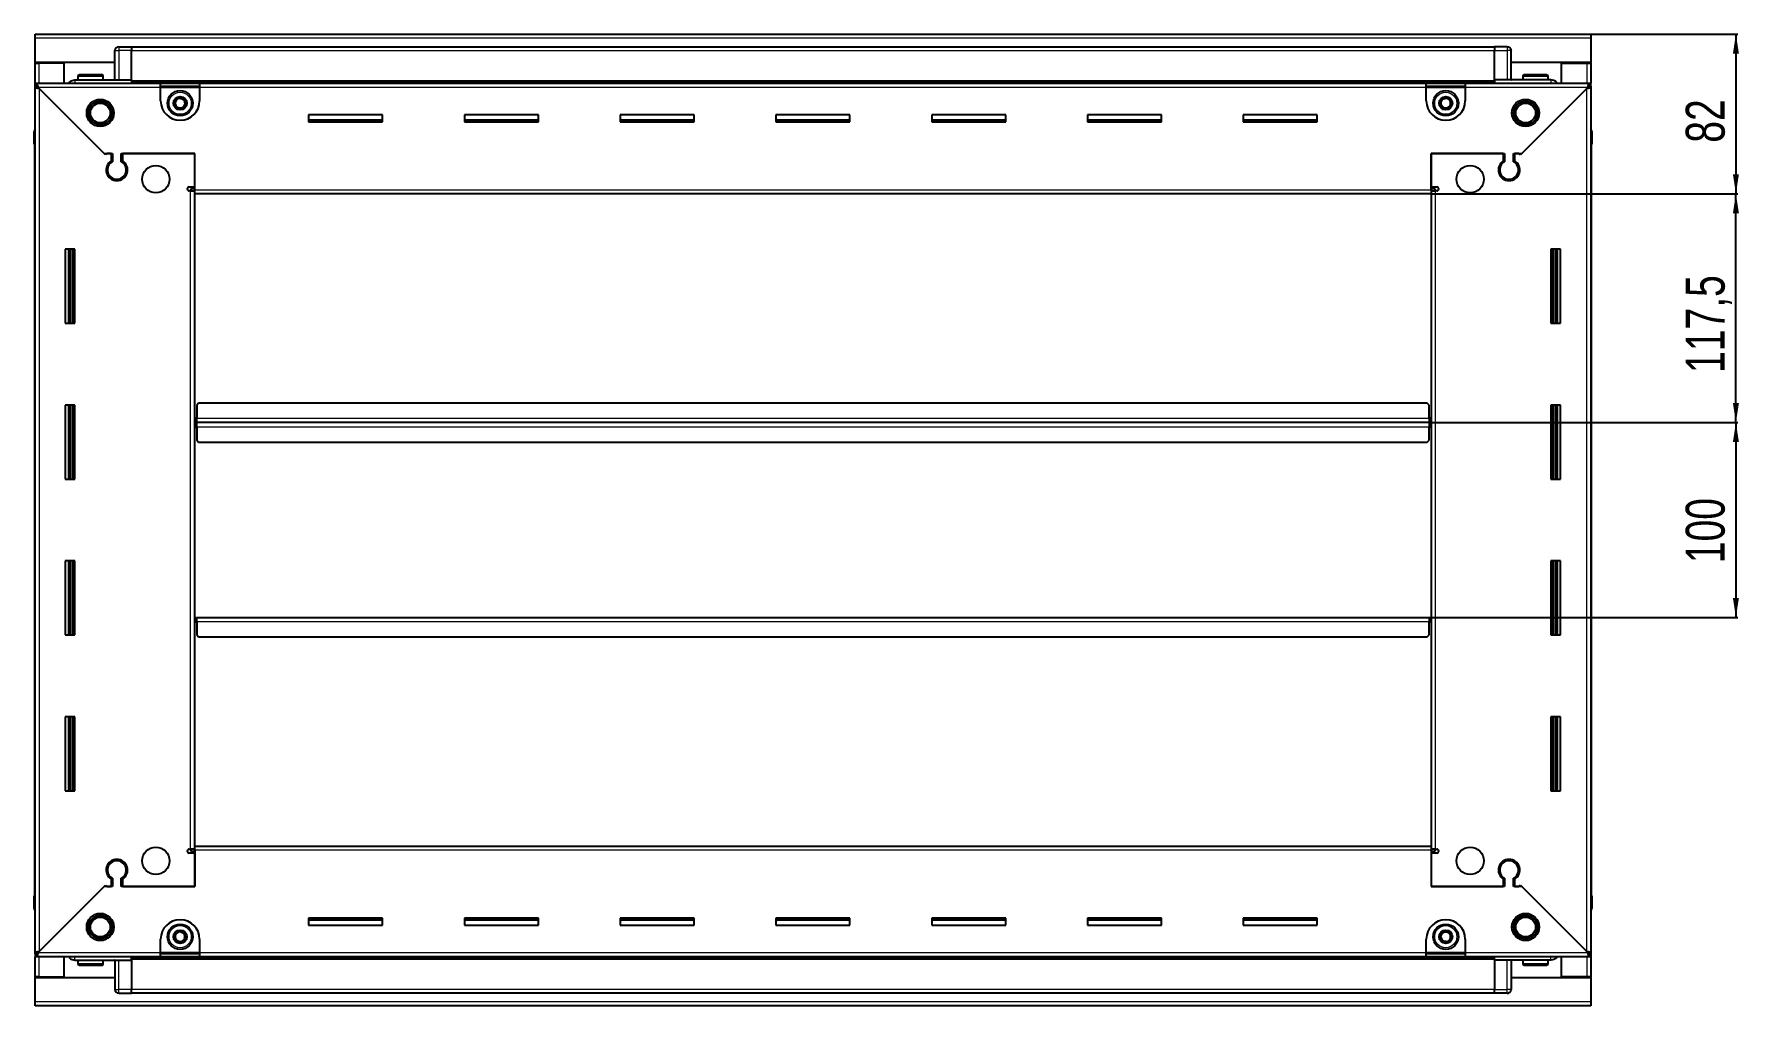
# Model space of a CAD drawing. Header units: millimetres. Extents: x 834 to 4868, y -1009 to 1864.
# Drawn here: x 3993 to 4868, y 1227 to 1726 of the extents above; entities that cross this region are included whole.
import ezdxf

# ---------------------------------------------------------------- set-up
doc = ezdxf.new("R2010")
doc.units = ezdxf.units.MM
doc.layers.add('FORMAT', color=7, linetype='Continuous')
doc.styles.add('SLDTEXTSTYLE0', font='TXT', dxfattribs={"width": 0.75})
doc.dimstyles.new('SLDDIMSTYLE0', dxfattribs={"dimtxt": 20, "dimasz": 10, "dimexe": 0, "dimexo": 0.0625, "dimgap": 5, "dimtad": 2, "dimdec": 1, "dimrnd": 1e-09, "dimzin": 12, "dimdsep": 46, "dimtxsty": 'SLDTEXTSTYLE0', "dimsah": 1, "dimcen": 0.09, "dimadec": 0, "dimazin": 3, "dimtfac": 1, "dimtofl": 0, "dimtmove": 0, "dimatfit": 3, "dimfxl": 0, "dimfrac": 2, "dimtolj": 1, "dimtzin": 12, "dimarcsym": 0})

# ---------------------------------------------------------------- blocks, each defined once
blk = doc.blocks.new('_D_5')
at = {"layer": 'FORMAT'}
for p, q in [((4792.1, 1726.26), (4867.59, 1726.26)), ((4866.59, 1726.26), (4866.59, 1644.26)), ((4710.1, 1644.26), (4867.59, 1644.26))]:
    blk.add_line(p, q, dxfattribs=at)
for points in [[(4866.59, 1726.26), (4865.05, 1716.26), (4868.13, 1716.26)], [(4866.59, 1644.26), (4868.13, 1654.26), (4865.05, 1654.26)]]:
    blk.add_solid(points, dxfattribs=at)
at = {"layer": 'FORMAT', "insert": (4840.81, 1670.48), "char_height": 20, "attachment_point": 1, "rotation": 90, "style": 'SLDTEXTSTYLE0'}
blk.add_mtext('82', dxfattribs=at)
blk = doc.blocks.new('_D_6')
at = {"layer": 'FORMAT'}
for p, q in [((4710.1, 1644.26), (4867.59, 1644.26)), ((4866.59, 1526.76), (4866.59, 1644.26)), ((4709.1, 1526.76), (4867.59, 1526.76))]:
    blk.add_line(p, q, dxfattribs=at)
for points in [[(4866.59, 1644.26), (4865.05, 1634.26), (4868.13, 1634.26)], [(4866.59, 1526.76), (4868.13, 1536.76), (4865.05, 1536.76)]]:
    blk.add_solid(points, dxfattribs=at)
at = {"layer": 'FORMAT', "insert": (4840.81, 1552.26), "char_height": 20, "attachment_point": 1, "rotation": 90, "style": 'SLDTEXTSTYLE0'}
blk.add_mtext('117,5', dxfattribs=at)
blk = doc.blocks.new('_D_7')
at = {"layer": 'FORMAT'}
for p, q in [((4709.1, 1526.76), (4867.59, 1526.76)), ((4866.59, 1526.76), (4866.59, 1426.76)), ((4709.1, 1426.76), (4867.59, 1426.76))]:
    blk.add_line(p, q, dxfattribs=at)
for points in [[(4866.59, 1526.76), (4865.05, 1516.76), (4868.13, 1516.76)], [(4866.59, 1426.76), (4868.13, 1436.76), (4865.05, 1436.76)]]:
    blk.add_solid(points, dxfattribs=at)
at = {"layer": 'FORMAT', "insert": (4840.81, 1454.59), "char_height": 20, "attachment_point": 1, "rotation": 90, "style": 'SLDTEXTSTYLE0'}
blk.add_mtext('100', dxfattribs=at)

msp = doc.modelspace()

# ---------------------------------------------------------------- linework, layer by layer
at = {"color": 7, "linetype": 'Continuous', "lineweight": 25}
for p, q in [((3993.09, 1726.26), (4792.09, 1726.26)), ((3993.09, 1724.16), (3993.09, 1726.26)), ((4792.09, 1726.26), (4792.09, 1724.16)), ((3993.09, 1711.76), (3993.09, 1724.16)), ((4034.09, 1702.76), (4034.09, 1717.76)), ((4034.77, 1719.26), (4034.77, 1719.26)), ((4036.09, 1719.76), (4042.59, 1719.76)), ((4036.09, 1719.76), (4042.59, 1719.76)), ((4042.59, 1719.76), (4042.59, 1719.76)), ((4042.59, 1719.76), (4042.59, 1719.76)), ((4042.59, 1719.76), (4042.59, 1717.76)), ((4742.59, 1719.61), (4042.59, 1719.61)), ((4042.59, 1702.76), (4042.59, 1717.76)), ((4742.59, 1719.76), (4742.59, 1719.76)), ((4749.09, 1719.76), (4742.59, 1719.76)), ((4749.09, 1719.76), (4742.59, 1719.76)), ((4742.59, 1719.76), (4742.59, 1717.76)), ((4742.59, 1702.76), (4742.59, 1717.76)), ((4751.09, 1717.76), (4751.09, 1717.76)), ((4751.09, 1702.76), (4751.09, 1717.76)), ((4792.09, 1724.16), (4792.09, 1711.76)), ((4034.09, 1711.76), (3993.09, 1711.76)), ((3993.09, 1711.26), (3993.09, 1711.76)), ((3993.09, 1701.01), (3993.09, 1711.26)), ((3993.09, 1711.26), (3995.19, 1711.26)), ((3994.59, 1711.26), (3994.59, 1711.76)), ((4008.09, 1711.26), (3995.19, 1711.26)), ((4008.09, 1701.01), (4008.09, 1711.26)), ((4792.09, 1711.76), (4751.09, 1711.76)), ((4777.09, 1701.01), (4777.09, 1711.26)), ((4777.09, 1711.26), (4789.99, 1711.26)), ((4789.99, 1711.26), (4792.09, 1711.26)), ((4790.59, 1711.26), (4790.59, 1711.76)), ((4792.09, 1711.26), (4792.09, 1711.76)), ((4792.09, 1711.26), (4792.09, 1701.01)), ((3993.09, 1699.51), (3993.09, 1701.01)), ((3993.09, 1701.01), (3994.09, 1701.01)), ((3993.09, 1699.01), (3993.09, 1699.51)), ((3993.09, 1699.51), (3994.09, 1699.51)), ((3993.09, 1254.51), (3993.09, 1699.01)), ((3994.59, 1699.01), (3993.09, 1699.01)), ((3994.09, 1701.01), (4057.59, 1701.01)), ((3994.09, 1699.51), (3994.09, 1701.01)), ((3994.69, 1698.91), (4028.59, 1665.01)), ((4013.59, 1702.76), (4042.59, 1702.76)), ((4015.09, 1704.66), (4015.09, 1702.76)), ((4015.89, 1705.46), (4027.29, 1705.46)), ((4028.09, 1702.76), (4028.09, 1704.66)), ((4042.59, 1702.76), (4042.59, 1702.26)), ((4042.59, 1701.61), (4742.59, 1701.61)), ((4057.59, 1698.91), (4057.59, 1701.01)), ((4057.59, 1701.01), (4077.59, 1701.01)), ((4057.59, 1699.51), (4077.59, 1699.51)), ((4057.59, 1692.01), (4057.59, 1698.91)), ((4077.59, 1701.01), (4707.59, 1701.01)), ((4077.59, 1701.01), (4077.59, 1698.91)), ((4077.59, 1698.91), (4077.59, 1692.01)), ((4707.59, 1698.91), (4707.59, 1701.01)), ((4707.59, 1701.01), (4727.59, 1701.01)), ((4707.59, 1699.51), (4727.59, 1699.51)), ((4707.59, 1692.01), (4707.59, 1698.91)), ((4727.59, 1701.01), (4791.09, 1701.01)), ((4727.59, 1701.01), (4727.59, 1698.91)), ((4727.59, 1698.91), (4727.59, 1692.01)), ((4742.59, 1702.76), (4742.59, 1702.26)), ((4771.59, 1702.76), (4742.59, 1702.76)), ((4756.59, 1665.01), (4790.49, 1698.91)), ((4757.09, 1704.66), (4757.09, 1702.76)), ((4757.89, 1705.46), (4769.29, 1705.46)), ((4770.09, 1702.76), (4770.09, 1704.66)), ((4790.59, 1699.01), (4792.09, 1699.01)), ((4791.09, 1699.51), (4791.09, 1701.01)), ((4791.09, 1701.01), (4792.09, 1701.01)), ((4791.09, 1699.51), (4792.09, 1699.51)), ((4792.09, 1699.51), (4792.09, 1701.01)), ((4792.09, 1699.51), (4792.09, 1699.01)), ((4792.09, 1699.01), (4792.09, 1254.51)), ((4029.29, 1664.31), (3995.19, 1698.41)), ((4789.99, 1698.41), (4755.89, 1664.31)), ((4171.59, 1684.76), (4133.59, 1684.76)), ((4133.59, 1684.76), (4133.59, 1681.26)), ((4171.59, 1682.01), (4133.59, 1682.01)), ((4133.59, 1681.26), (4171.59, 1681.26)), ((4171.59, 1681.26), (4171.59, 1684.76)), ((4251.59, 1684.76), (4213.59, 1684.76)), ((4213.59, 1684.76), (4213.59, 1681.26)), ((4251.59, 1682.01), (4213.59, 1682.01)), ((4213.59, 1681.26), (4251.59, 1681.26)), ((4251.59, 1681.26), (4251.59, 1684.76)), ((4331.59, 1684.76), (4293.59, 1684.76)), ((4293.59, 1684.76), (4293.59, 1681.26)), ((4331.59, 1682.01), (4293.59, 1682.01)), ((4293.59, 1681.26), (4331.59, 1681.26)), ((4331.59, 1681.26), (4331.59, 1684.76)), ((4411.59, 1684.76), (4373.59, 1684.76)), ((4373.59, 1684.76), (4373.59, 1681.26)), ((4411.59, 1682.01), (4373.59, 1682.01)), ((4373.59, 1681.26), (4411.59, 1681.26)), ((4411.59, 1681.26), (4411.59, 1684.76)), ((4491.59, 1684.76), (4453.59, 1684.76)), ((4453.59, 1684.76), (4453.59, 1681.26)), ((4491.59, 1682.01), (4453.59, 1682.01)), ((4453.59, 1681.26), (4491.59, 1681.26)), ((4491.59, 1681.26), (4491.59, 1684.76)), ((4571.59, 1684.76), (4533.59, 1684.76)), ((4533.59, 1684.76), (4533.59, 1681.26)), ((4571.59, 1682.01), (4533.59, 1682.01)), ((4533.59, 1681.26), (4571.59, 1681.26)), ((4571.59, 1681.26), (4571.59, 1684.76)), ((4651.59, 1684.76), (4613.59, 1684.76)), ((4613.59, 1684.76), (4613.59, 1681.26)), ((4651.59, 1682.01), (4613.59, 1682.01)), ((4613.59, 1681.26), (4651.59, 1681.26)), ((4651.59, 1681.26), (4651.59, 1684.76)), ((3992.59, 1676.26), (3992.59, 1669.76)), ((3992.59, 1669.76), (3992.59, 1676.26)), ((4792.09, 1677.58), (4792.09, 1677.58)), ((4792.59, 1676.26), (4792.59, 1669.76)), ((4792.59, 1669.76), (4792.59, 1676.26)), ((3992.59, 1669.76), (3992.59, 1669.76)), ((3993.09, 1669.76), (3992.59, 1669.76)), ((3992.74, 1669.76), (3992.74, 1283.76)), ((4028.59, 1665.01), (4032.79, 1665.01)), ((4029.99, 1665.01), (4029.29, 1664.31)), ((4032.09, 1665.01), (4029.99, 1665.01)), ((4032.09, 1665.01), (4032.09, 1661.12)), ((4032.79, 1665.01), (4032.79, 1660.72)), ((4037.39, 1665.01), (4075.09, 1665.01)), ((4037.39, 1660.72), (4037.39, 1665.01)), ((4038.09, 1661.12), (4038.09, 1665.01)), ((4075.09, 1665.01), (4038.09, 1665.01)), ((4075.09, 1646.36), (4075.09, 1665.01)), ((4075.09, 1647.76), (4075.09, 1665.01)), ((4710.09, 1665.01), (4747.79, 1665.01)), ((4710.09, 1646.36), (4710.09, 1665.01)), ((4710.09, 1665.01), (4710.09, 1647.76)), ((4747.09, 1665.01), (4710.09, 1665.01)), ((4747.09, 1665.01), (4747.09, 1661.12)), ((4747.79, 1665.01), (4747.79, 1660.72)), ((4752.39, 1665.01), (4756.59, 1665.01)), ((4752.39, 1660.72), (4752.39, 1665.01)), ((4755.19, 1665.01), (4753.09, 1665.01)), ((4753.09, 1661.12), (4753.09, 1665.01)), ((4755.89, 1664.31), (4755.19, 1665.01)), ((4792.09, 1669.76), (4792.59, 1669.76)), ((4792.44, 1283.76), (4792.44, 1669.76)), ((4792.59, 1669.76), (4792.59, 1669.76)), ((4792.59, 1669.76), (4792.59, 1669.76)), ((4033.09, 1652.14), (4033.09, 1651.38)), ((4072.24, 1647.76), (4075.09, 1647.76)), ((4075.09, 1646.76), (4073.09, 1646.76)), ((4073.09, 1646.76), (4073.09, 1645.76)), ((4075.09, 1644.26), (4075.09, 1646.36)), ((4710.09, 1647.76), (4712.94, 1647.76)), ((4712.09, 1646.76), (4710.09, 1646.76)), ((4710.09, 1646.36), (4710.09, 1644.26)), ((4712.09, 1645.76), (4712.09, 1646.76)), ((4752.09, 1652.14), (4752.09, 1651.38)), ((4072.99, 1645.76), (4072.24, 1645.76)), ((4072.99, 1645.76), (4075.09, 1645.76)), ((4710.09, 1644.26), (4075.09, 1644.26)), ((4075.09, 1309.26), (4075.09, 1644.26)), ((4710.09, 1645.76), (4712.19, 1645.76)), ((4710.09, 1644.26), (4710.09, 1309.26)), ((4712.94, 1645.76), (4712.19, 1645.76)), ((4013.59, 1615.76), (4008.59, 1615.76)), ((4008.59, 1615.76), (4008.59, 1577.76)), ((4010.74, 1577.76), (4010.74, 1615.76)), ((4012.53, 1577.76), (4012.53, 1615.76)), ((4012.57, 1577.76), (4012.57, 1615.76)), ((4013.59, 1577.76), (4013.59, 1615.76)), ((4771.59, 1615.76), (4771.59, 1577.76)), ((4776.59, 1615.76), (4771.59, 1615.76)), ((4772.61, 1615.76), (4772.61, 1577.76)), ((4772.65, 1615.76), (4772.65, 1577.76)), ((4774.44, 1615.76), (4774.44, 1577.76)), ((4776.59, 1577.76), (4776.59, 1615.76)), ((4008.59, 1577.76), (4013.59, 1577.76)), ((4771.59, 1577.76), (4776.59, 1577.76)), ((4013.59, 1535.76), (4008.59, 1535.76)), ((4008.59, 1535.76), (4008.59, 1497.76)), ((4010.74, 1497.76), (4010.74, 1535.76)), ((4012.53, 1497.76), (4012.53, 1535.76)), ((4012.57, 1497.76), (4012.57, 1535.76)), ((4013.59, 1497.76), (4013.59, 1535.76)), ((4077.09, 1536.76), (4076.09, 1535.76)), ((4076.09, 1535.76), (4076.09, 1528.86)), ((4708.09, 1536.76), (4077.09, 1536.76)), ((4709.09, 1535.76), (4708.09, 1536.76)), ((4709.09, 1528.86), (4709.09, 1535.76)), ((4771.59, 1535.76), (4771.59, 1497.76)), ((4776.59, 1535.76), (4771.59, 1535.76)), ((4772.61, 1535.76), (4772.61, 1497.76)), ((4772.65, 1535.76), (4772.65, 1497.76)), ((4774.44, 1535.76), (4774.44, 1497.76)), ((4776.59, 1497.76), (4776.59, 1535.76)), ((4075.84, 1526.76), (4075.09, 1526.76)), ((4076.09, 1529.61), (4075.84, 1529.61)), ((4075.84, 1529.61), (4075.84, 1526.76)), ((4075.84, 1526.76), (4075.84, 1523.91)), ((4075.84, 1523.91), (4076.09, 1523.91)), ((4076.09, 1526.76), (4076.09, 1528.86)), ((4709.09, 1526.76), (4076.09, 1526.76)), ((4076.09, 1524.66), (4076.09, 1526.76)), ((4076.09, 1524.66), (4076.09, 1517.76)), ((4709.34, 1529.61), (4709.09, 1529.61)), ((4709.09, 1528.86), (4709.09, 1526.76)), ((4709.09, 1526.76), (4709.09, 1524.66)), ((4709.09, 1517.76), (4709.09, 1524.66)), ((4709.09, 1523.91), (4709.34, 1523.91)), ((4709.34, 1526.76), (4709.34, 1529.61)), ((4710.09, 1526.76), (4709.34, 1526.76)), ((4709.34, 1523.91), (4709.34, 1526.76)), ((4076.09, 1517.76), (4077.09, 1516.76)), ((4077.09, 1516.76), (4708.09, 1516.76)), ((4708.09, 1516.76), (4709.09, 1517.76)), ((4008.59, 1497.76), (4013.59, 1497.76)), ((4771.59, 1497.76), (4776.59, 1497.76)), ((4013.59, 1455.76), (4008.59, 1455.76)), ((4008.59, 1455.76), (4008.59, 1417.76)), ((4010.74, 1417.76), (4010.74, 1455.76)), ((4012.53, 1417.76), (4012.53, 1455.76)), ((4012.57, 1417.76), (4012.57, 1455.76)), ((4013.59, 1417.76), (4013.59, 1455.76)), ((4771.59, 1455.76), (4771.59, 1417.76)), ((4776.59, 1455.76), (4771.59, 1455.76)), ((4772.61, 1455.76), (4772.61, 1417.76)), ((4772.65, 1455.76), (4772.65, 1417.76)), ((4774.44, 1455.76), (4774.44, 1417.76)), ((4776.59, 1417.76), (4776.59, 1455.76)), ((4075.09, 1426.76), (4075.84, 1426.76)), ((4075.84, 1426.76), (4075.84, 1423.91)), ((4075.84, 1423.91), (4076.09, 1423.91)), ((4076.09, 1424.66), (4076.09, 1426.76)), ((4076.09, 1426.76), (4709.09, 1426.76)), ((4076.09, 1424.66), (4076.09, 1417.76)), ((4709.09, 1426.76), (4709.09, 1424.66)), ((4709.09, 1417.76), (4709.09, 1424.66)), ((4709.09, 1423.91), (4709.34, 1423.91)), ((4709.34, 1423.91), (4709.34, 1426.76)), ((4709.34, 1426.76), (4710.09, 1426.76)), ((4008.59, 1417.76), (4013.59, 1417.76)), ((4076.09, 1417.76), (4077.09, 1416.76)), ((4077.09, 1416.76), (4708.09, 1416.76)), ((4708.09, 1416.76), (4709.09, 1417.76)), ((4771.59, 1417.76), (4776.59, 1417.76)), ((4013.59, 1375.76), (4008.59, 1375.76)), ((4008.59, 1375.76), (4008.59, 1337.76)), ((4010.74, 1337.76), (4010.74, 1375.76)), ((4012.53, 1337.76), (4012.53, 1375.76)), ((4012.57, 1337.76), (4012.57, 1375.76)), ((4013.59, 1337.76), (4013.59, 1375.76)), ((4771.59, 1375.76), (4771.59, 1337.76)), ((4776.59, 1375.76), (4771.59, 1375.76)), ((4772.61, 1375.76), (4772.61, 1337.76)), ((4772.65, 1375.76), (4772.65, 1337.76)), ((4774.44, 1375.76), (4774.44, 1337.76)), ((4776.59, 1337.76), (4776.59, 1375.76)), ((4008.59, 1337.76), (4013.59, 1337.76)), ((4771.59, 1337.76), (4776.59, 1337.76)), ((4072.24, 1307.76), (4072.99, 1307.76)), ((4075.09, 1305.76), (4072.24, 1305.76)), ((4075.09, 1307.76), (4072.99, 1307.76)), ((4073.09, 1307.76), (4073.09, 1306.76)), ((4073.09, 1306.76), (4075.09, 1306.76)), ((4075.09, 1309.26), (4710.09, 1309.26)), ((4075.09, 1307.16), (4075.09, 1309.26)), ((4075.09, 1307.16), (4075.09, 1288.51)), ((4075.09, 1288.51), (4075.09, 1305.76)), ((4710.09, 1309.26), (4710.09, 1307.16)), ((4712.19, 1307.76), (4710.09, 1307.76)), ((4710.09, 1307.16), (4710.09, 1288.51)), ((4710.09, 1306.76), (4712.09, 1306.76)), ((4710.09, 1305.76), (4710.09, 1288.51)), ((4712.94, 1305.76), (4710.09, 1305.76)), ((4712.09, 1306.76), (4712.09, 1307.76)), ((4712.19, 1307.76), (4712.94, 1307.76)), ((4033.09, 1302.13), (4033.09, 1301.37)), ((4752.09, 1302.13), (4752.09, 1301.37)), ((4028.59, 1288.51), (3994.69, 1254.61)), ((3995.19, 1255.11), (4029.29, 1289.21)), ((4032.79, 1288.51), (4028.59, 1288.51)), ((4029.29, 1289.21), (4029.99, 1288.51)), ((4029.99, 1288.51), (4032.09, 1288.51)), ((4032.09, 1292.4), (4032.09, 1288.51)), ((4032.79, 1292.79), (4032.79, 1288.51)), ((4037.39, 1288.51), (4037.39, 1292.79)), ((4075.09, 1288.51), (4037.39, 1288.51)), ((4038.09, 1288.51), (4038.09, 1292.4)), ((4038.09, 1288.51), (4075.09, 1288.51)), ((4747.79, 1288.51), (4710.09, 1288.51)), ((4710.09, 1288.51), (4747.09, 1288.51)), ((4747.09, 1292.4), (4747.09, 1288.51)), ((4747.79, 1292.79), (4747.79, 1288.51)), ((4752.39, 1288.51), (4752.39, 1292.79)), ((4756.59, 1288.51), (4752.39, 1288.51)), ((4753.09, 1288.51), (4753.09, 1292.4)), ((4753.09, 1288.51), (4755.19, 1288.51)), ((4755.19, 1288.51), (4755.89, 1289.21)), ((4755.89, 1289.21), (4789.99, 1255.11)), ((4790.49, 1254.61), (4756.59, 1288.51)), ((3992.59, 1277.26), (3992.59, 1283.76)), ((3992.59, 1283.76), (3992.59, 1283.76)), ((3992.59, 1283.76), (3992.59, 1283.76)), ((3992.59, 1283.76), (3992.59, 1277.26)), ((3993.09, 1283.76), (3992.59, 1283.76)), ((4792.09, 1283.76), (4792.59, 1283.76)), ((4792.59, 1283.76), (4792.59, 1283.76)), ((4792.59, 1277.26), (4792.59, 1283.76)), ((4792.59, 1283.76), (4792.59, 1277.26)), ((3993.09, 1275.93), (3993.09, 1275.93)), ((4171.59, 1272.26), (4133.59, 1272.26)), ((4133.59, 1272.26), (4133.59, 1268.76)), ((4133.59, 1271.51), (4171.59, 1271.51)), ((4171.59, 1268.76), (4171.59, 1272.26)), ((4251.59, 1272.26), (4213.59, 1272.26)), ((4213.59, 1272.26), (4213.59, 1268.76)), ((4213.59, 1271.51), (4251.59, 1271.51)), ((4251.59, 1268.76), (4251.59, 1272.26)), ((4331.59, 1272.26), (4293.59, 1272.26)), ((4293.59, 1272.26), (4293.59, 1268.76)), ((4293.59, 1271.51), (4331.59, 1271.51)), ((4331.59, 1268.76), (4331.59, 1272.26)), ((4411.59, 1272.26), (4373.59, 1272.26)), ((4373.59, 1272.26), (4373.59, 1268.76)), ((4373.59, 1271.51), (4411.59, 1271.51)), ((4411.59, 1268.76), (4411.59, 1272.26)), ((4491.59, 1272.26), (4453.59, 1272.26)), ((4453.59, 1272.26), (4453.59, 1268.76)), ((4453.59, 1271.51), (4491.59, 1271.51)), ((4491.59, 1268.76), (4491.59, 1272.26)), ((4571.59, 1272.26), (4533.59, 1272.26)), ((4533.59, 1272.26), (4533.59, 1268.76)), ((4533.59, 1271.51), (4571.59, 1271.51)), ((4571.59, 1268.76), (4571.59, 1272.26)), ((4651.59, 1272.26), (4613.59, 1272.26)), ((4613.59, 1272.26), (4613.59, 1268.76)), ((4613.59, 1271.51), (4651.59, 1271.51)), ((4651.59, 1268.76), (4651.59, 1272.26)), ((4057.59, 1254.61), (4057.59, 1261.51)), ((4077.59, 1261.51), (4077.59, 1254.61)), ((4133.59, 1268.76), (4171.59, 1268.76)), ((4213.59, 1268.76), (4251.59, 1268.76)), ((4293.59, 1268.76), (4331.59, 1268.76)), ((4373.59, 1268.76), (4411.59, 1268.76)), ((4453.59, 1268.76), (4491.59, 1268.76)), ((4533.59, 1268.76), (4571.59, 1268.76)), ((4613.59, 1268.76), (4651.59, 1268.76)), ((4707.59, 1254.61), (4707.59, 1261.51)), ((4727.59, 1261.51), (4727.59, 1254.61)), ((3993.09, 1254.01), (3993.09, 1254.51)), ((3994.59, 1254.51), (3993.09, 1254.51)), ((3993.09, 1254.01), (3993.09, 1252.51)), ((3994.09, 1254.01), (3993.09, 1254.01)), ((3993.09, 1242.26), (3993.09, 1252.51)), ((3994.09, 1252.51), (3993.09, 1252.51)), ((3994.09, 1254.01), (3994.09, 1252.51)), ((4057.59, 1252.51), (3994.09, 1252.51)), ((4008.09, 1242.26), (4008.09, 1252.51)), ((4057.59, 1252.51), (4057.59, 1254.61)), ((4077.59, 1254.01), (4057.59, 1254.01)), ((4077.59, 1252.51), (4057.59, 1252.51)), ((4077.59, 1254.61), (4077.59, 1252.51)), ((4707.59, 1252.51), (4077.59, 1252.51)), ((4707.59, 1252.51), (4707.59, 1254.61)), ((4727.59, 1254.01), (4707.59, 1254.01)), ((4727.59, 1252.51), (4707.59, 1252.51)), ((4727.59, 1254.61), (4727.59, 1252.51)), ((4791.09, 1252.51), (4727.59, 1252.51)), ((4777.09, 1242.26), (4777.09, 1252.51)), ((4790.59, 1254.51), (4792.09, 1254.51)), ((4791.09, 1254.01), (4791.09, 1252.51)), ((4792.09, 1254.01), (4791.09, 1254.01)), ((4792.09, 1252.51), (4791.09, 1252.51)), ((4792.09, 1254.51), (4792.09, 1254.01)), ((4792.09, 1254.01), (4792.09, 1252.51)), ((4792.09, 1252.51), (4792.09, 1242.26)), ((4013.59, 1250.76), (4042.59, 1250.76)), ((4015.09, 1250.76), (4015.09, 1248.86)), ((4019.66, 1248.06), (4015.89, 1248.06)), ((4027.29, 1248.06), (4019.66, 1248.06)), ((4028.09, 1248.86), (4028.09, 1250.76)), ((4034.09, 1250.76), (4034.09, 1235.76)), ((4742.59, 1251.91), (4042.59, 1251.91)), ((4042.59, 1250.76), (4042.59, 1251.26)), ((4042.59, 1250.76), (4042.59, 1235.76)), ((4742.59, 1250.76), (4742.59, 1251.26)), ((4771.59, 1250.76), (4742.59, 1250.76)), ((4742.59, 1250.76), (4742.59, 1235.76)), ((4751.09, 1250.76), (4751.09, 1235.76)), ((4757.09, 1250.76), (4757.09, 1248.86)), ((4764.88, 1248.06), (4757.89, 1248.06)), ((4769.29, 1248.06), (4764.88, 1248.06)), ((4770.09, 1248.86), (4770.09, 1250.76)), ((3995.19, 1242.26), (3993.09, 1242.26)), ((3993.09, 1241.76), (3993.09, 1242.26)), ((3993.09, 1229.36), (3993.09, 1241.76)), ((3993.09, 1241.76), (4034.09, 1241.76)), ((3994.59, 1241.76), (3994.59, 1242.26)), ((3995.19, 1242.26), (4008.09, 1242.26)), ((4034.09, 1235.76), (4034.09, 1235.76)), ((4042.59, 1233.76), (4042.59, 1235.76)), ((4742.59, 1233.76), (4742.59, 1235.76)), ((4751.09, 1241.76), (4792.09, 1241.76)), ((4789.99, 1242.26), (4777.09, 1242.26)), ((4792.09, 1242.26), (4789.99, 1242.26)), ((4790.59, 1241.76), (4790.59, 1242.26)), ((4792.09, 1241.76), (4792.09, 1242.26)), ((4792.09, 1241.76), (4792.09, 1229.36)), ((3993.09, 1227.26), (3993.09, 1229.36)), ((4792.09, 1227.26), (3993.09, 1227.26)), ((4036.09, 1233.76), (4042.59, 1233.76)), ((4036.09, 1233.76), (4042.59, 1233.76)), ((4042.59, 1233.91), (4742.59, 1233.91)), ((4042.59, 1233.76), (4042.59, 1233.76)), ((4749.09, 1233.76), (4742.59, 1233.76)), ((4742.59, 1233.76), (4742.59, 1233.76)), ((4742.59, 1233.76), (4742.59, 1233.76)), ((4749.09, 1233.76), (4742.59, 1233.76)), ((4750.41, 1234.26), (4750.41, 1234.26)), ((4792.09, 1229.36), (4792.09, 1227.26))]:
    msp.add_line(p, q, dxfattribs=at)
at = {"color": 8, "linetype": 'Continuous', "lineweight": 18}
for p, q in [((4792.09, 1724.16), (3993.09, 1724.16)), ((4034.09, 1717.76), (4036.09, 1717.76)), ((4036.09, 1719.76), (4036.09, 1717.76)), ((4036.09, 1717.76), (4036.09, 1702.76)), ((4042.59, 1717.76), (4036.09, 1717.76)), ((4742.59, 1717.61), (4042.59, 1717.61)), ((4742.59, 1717.76), (4749.09, 1717.76)), ((4749.09, 1719.76), (4749.09, 1717.76)), ((4749.09, 1717.76), (4749.09, 1702.76)), ((4751.09, 1717.76), (4749.09, 1717.76)), ((3995.19, 1711.26), (3995.19, 1711.76)), ((3995.19, 1701.01), (3995.19, 1711.26)), ((4789.99, 1711.76), (4789.99, 1711.26)), ((4789.99, 1711.26), (4789.99, 1701.01)), ((4057.59, 1698.91), (3994.69, 1698.91)), ((4015.09, 1704.66), (4028.09, 1704.66)), ((4742.59, 1702.26), (4042.59, 1702.26)), ((4742.59, 1701.02), (4042.59, 1701.02)), ((4057.59, 1698.91), (4077.59, 1698.91)), ((4707.59, 1698.91), (4077.59, 1698.91)), ((4707.59, 1698.91), (4727.59, 1698.91)), ((4790.49, 1698.91), (4727.59, 1698.91)), ((4757.09, 1704.66), (4770.09, 1704.66)), ((3995.19, 1698.41), (3995.19, 1255.11)), ((4789.99, 1255.11), (4789.99, 1698.41)), ((3993.09, 1676.26), (3992.59, 1676.26)), ((4792.09, 1676.26), (4792.59, 1676.26)), ((4075.09, 1646.36), (4710.09, 1646.36)), ((4072.99, 1307.76), (4072.99, 1645.76)), ((4712.19, 1645.76), (4712.19, 1307.76)), ((4010.09, 1615.76), (4010.09, 1577.76)), ((4011.32, 1615.76), (4011.32, 1577.76)), ((4773.85, 1577.76), (4773.85, 1615.76)), ((4775.09, 1577.76), (4775.09, 1615.76)), ((4010.09, 1535.76), (4010.09, 1497.76)), ((4011.32, 1535.76), (4011.32, 1497.76)), ((4773.85, 1497.76), (4773.85, 1535.76)), ((4775.09, 1497.76), (4775.09, 1535.76)), ((4709.09, 1528.86), (4076.09, 1528.86)), ((4076.09, 1524.66), (4709.09, 1524.66)), ((4010.09, 1455.76), (4010.09, 1417.76)), ((4011.32, 1455.76), (4011.32, 1417.76)), ((4773.85, 1417.76), (4773.85, 1455.76)), ((4775.09, 1417.76), (4775.09, 1455.76)), ((4076.09, 1424.66), (4709.09, 1424.66)), ((4010.09, 1375.76), (4010.09, 1337.76)), ((4011.32, 1375.76), (4011.32, 1337.76)), ((4773.85, 1337.76), (4773.85, 1375.76)), ((4775.09, 1337.76), (4775.09, 1375.76)), ((4710.09, 1307.16), (4075.09, 1307.16)), ((3993.09, 1277.26), (3992.59, 1277.26)), ((4792.09, 1277.26), (4792.59, 1277.26)), ((3994.69, 1254.61), (4057.59, 1254.61)), ((3995.19, 1242.26), (3995.19, 1252.51)), ((4042.59, 1252.49), (4742.59, 1252.49)), ((4077.59, 1254.61), (4057.59, 1254.61)), ((4077.59, 1254.61), (4707.59, 1254.61)), ((4727.59, 1254.61), (4707.59, 1254.61)), ((4727.59, 1254.61), (4790.49, 1254.61)), ((4789.99, 1252.51), (4789.99, 1242.26)), ((4019.39, 1248.86), (4015.09, 1248.86)), ((4028.09, 1248.86), (4019.39, 1248.86)), ((4036.09, 1235.76), (4036.09, 1250.76)), ((4042.59, 1251.26), (4742.59, 1251.26)), ((4749.09, 1235.76), (4749.09, 1250.76)), ((4765.06, 1248.86), (4757.09, 1248.86)), ((4770.09, 1248.86), (4765.06, 1248.86)), ((3995.19, 1241.76), (3995.19, 1242.26)), ((4034.09, 1235.76), (4036.09, 1235.76)), ((4042.59, 1235.76), (4036.09, 1235.76)), ((4036.09, 1233.76), (4036.09, 1235.76)), ((4042.59, 1235.91), (4742.59, 1235.91)), ((4742.59, 1235.76), (4749.09, 1235.76)), ((4751.09, 1235.76), (4749.09, 1235.76)), ((4749.09, 1233.76), (4749.09, 1235.76)), ((4789.99, 1242.26), (4789.99, 1241.76)), ((4792.09, 1229.36), (3993.09, 1229.36))]:
    msp.add_line(p, q, dxfattribs=at)
at = {"color": 7, "linetype": 'Continuous', "lineweight": 25, "flags": 128}
msp.add_lwpolyline([(4750.94, 1718.51), (4751.05, 1718.15), (4751.09, 1717.76)], dxfattribs=at)
at = {"color": 7, "linetype": 'Continuous', "lineweight": 25}
for centre, radius in [((4026.59, 1685.76), 7), ((4026.59, 1685.76), 6.03), ((4026.59, 1685.76), 5.1), ((4067.59, 1690.76), 6.5), ((4067.59, 1690.76), 3.46), ((4717.59, 1690.76), 6.5), ((4717.59, 1690.76), 3.46), ((4758.59, 1685.76), 7), ((4758.59, 1685.76), 6.03), ((4758.59, 1685.76), 5.1), ((4055.09, 1651.76), 7), ((4730.09, 1651.76), 7), ((4055.09, 1301.76), 7), ((4730.09, 1301.76), 7), ((4026.59, 1267.76), 7), ((4026.59, 1267.76), 6.02), ((4026.59, 1267.76), 5.1), ((4758.59, 1267.76), 7), ((4758.59, 1267.76), 6.02), ((4758.59, 1267.76), 5.1), ((4067.59, 1262.76), 6.5), ((4067.59, 1262.76), 3.46), ((4717.59, 1262.76), 6.5), ((4717.59, 1262.76), 3.46)]:
    msp.add_circle(centre, radius, dxfattribs=at)
at = {"color": 8, "linetype": 'Continuous', "lineweight": 18}
for centre in [(4067.59, 1690.76), (4717.59, 1690.76), (4067.59, 1262.76), (4717.59, 1262.76)]:
    msp.add_circle(centre, 5.7, dxfattribs=at)
at = {"color": 7, "linetype": 'Continuous', "lineweight": 25}
for centre, radius, start, end in [((4036.09, 1717.76), 2, 90, 180), ((4749.09, 1717.76), 2, 0, 90), ((4015.89, 1704.66), 0.8, 90, 180), ((4027.29, 1704.66), 0.8, 0, 90), ((4033.89, 1702.96), 0.2, 270, 0), ((4751.29, 1702.96), 0.2, 180, 270), ((4757.89, 1704.66), 0.8, 90, 180), ((4769.29, 1704.66), 0.8, 0, 90), ((4067.59, 1692.01), 10, 180, 270), ((4067.59, 1690.76), 2.5, 134.01559, 194.01559), ((4067.59, 1690.76), 2.5, 194.01559, 254.01559), ((4067.59, 1690.76), 2.5, 74.01559, 134.01559), ((4067.59, 1692.01), 10, 270, 0), ((4067.59, 1690.76), 2.5, 14.01559, 74.01559), ((4067.59, 1690.76), 2.5, 314.01559, 14.01559), ((4717.59, 1692.01), 10, 180, 270), ((4717.59, 1690.76), 2.5, 160.11158, 220.11158), ((4717.59, 1690.76), 2.5, 100.11158, 160.11158), ((4717.59, 1690.76), 2.5, 40.11158, 100.11158), ((4717.59, 1692.01), 10, 270, 0), ((4717.59, 1690.76), 2.5, 280.11158, 340.11158), ((4717.59, 1690.76), 2.5, 340.11158, 40.11158), ((4067.59, 1690.76), 2.5, 254.01559, 314.01559), ((4717.59, 1690.76), 2.5, 220.11158, 280.11158), ((3994.59, 1676.26), 2, 138.57492, 180), ((3994.59, 1676.26), 2, 138.59038, 180), ((4790.59, 1676.26), 2, 33.78451, 41.40962), ((4790.59, 1676.26), 2, 0, 41.39416), ((4790.59, 1676.26), 2, 0, 19.56674), ((4035.09, 1656.51), 5.5, 123.05573, 56.94427), ((4035.09, 1656.51), 4.8, 118.63099, 61.36901), ((4750.09, 1656.51), 5.5, 123.05573, 56.94427), ((4750.09, 1656.51), 4.8, 118.63099, 61.36901), ((4072.24, 1646.76), 1, 90, 270), ((4712.94, 1646.76), 1, 270, 90), ((4072.24, 1306.76), 1, 90, 270), ((4712.94, 1306.76), 1, 270, 90), ((4035.09, 1297.01), 5.5, 303.05573, 236.94427), ((4035.09, 1297.01), 4.8, 298.63099, 241.36901), ((4750.09, 1297.01), 5.5, 303.05573, 236.94427), ((4750.09, 1297.01), 4.8, 298.63099, 241.36901), ((3994.59, 1277.26), 2, 180, 199.56674), ((3994.59, 1277.26), 2, 180, 221.40962), ((3994.59, 1277.26), 2, 213.78451, 221.40962), ((4067.59, 1261.51), 10, 90, 180), ((4067.59, 1261.51), 10, 0, 90), ((4717.59, 1261.51), 10, 90, 180), ((4717.59, 1261.51), 10, 0, 90), ((4790.59, 1277.26), 2, 318.57492, 360), ((4790.59, 1277.26), 2, 318.59038, 0), ((4067.59, 1262.76), 2.5, 127.47401, 187.47401), ((4067.59, 1262.76), 2.5, 187.47401, 247.47401), ((4067.59, 1262.76), 2.5, 67.47401, 127.47401), ((4067.59, 1262.76), 2.5, 7.47401, 67.47401), ((4067.59, 1262.76), 2.5, 307.47401, 7.47401), ((4717.59, 1262.76), 2.5, 147.04236, 207.04236), ((4717.59, 1262.76), 2.5, 207.04236, 267.04236), ((4717.59, 1262.76), 2.5, 87.04236, 147.04236), ((4717.59, 1262.76), 2.5, 267.04236, 327.04236), ((4717.59, 1262.76), 2.5, 27.04236, 87.04236), ((4717.59, 1262.76), 2.5, 327.04236, 27.04236), ((4067.59, 1262.76), 2.5, 247.47401, 307.47401), ((4015.89, 1248.86), 0.8, 180, 270), ((4027.29, 1248.86), 0.8, 270, 360), ((4033.89, 1250.56), 0.2, 0, 90), ((4751.29, 1250.56), 0.2, 90, 180), ((4757.89, 1248.86), 0.8, 180, 270), ((4769.29, 1248.86), 0.8, 270, 0), ((4036.09, 1235.76), 2, 180, 270), ((4036.09, 1235.76), 2, 180, 270), ((4749.09, 1235.76), 2, 270, 0), ((4749.09, 1235.76), 2, 270, 288.58003), ((4749.09, 1235.76), 2, 303.94202, 311.40962)]:
    msp.add_arc(centre, radius, start, end, dxfattribs=at)
for points, knots in [([(3993.09, 1699.01), (3993.12, 1698.96), (3993.17, 1698.87), (3993.56, 1698.74), (3994.12, 1698.61), (3994.7, 1698.5), (3995.06, 1698.43), (3995.19, 1698.41)], [0, 0, 0, 0, 0.230255, 0.448522, 0.666786, 0.88505, 1, 1, 1, 1]), ([(3994.69, 1698.91), (3994.64, 1699.16), (3994.55, 1699.65), (3994.42, 1700.3), (3994.29, 1700.76), (3994.18, 1700.98), (3994.11, 1701), (3994.09, 1701.01)], [0, 0, 0, 0, 0.230255, 0.448522, 0.666786, 0.88505, 1, 1, 1, 1]), ([(4010.37, 1701.01), (4010.49, 1701.21), (4010.88, 1701.86), (4012.04, 1702.57), (4013.07, 1702.69), (4013.59, 1702.76)], [0, 0, 0, 0, 0.18225, 0.591125, 1, 1, 1, 1]), ([(4042.59, 1702.76), (4042.59, 1702.72), (4042.59, 1702.64), (4042.59, 1702.03), (4042.59, 1701.45), (4042.59, 1701.05), (4042.59, 1701.02)], [0, 0, 0, 0, 0.324279, 0.648558, 0.972836, 1, 1, 1, 1]), ([(4742.59, 1702.76), (4742.59, 1702.72), (4742.59, 1702.64), (4742.59, 1702.03), (4742.59, 1701.45), (4742.59, 1701.05), (4742.59, 1701.02)], [0, 0, 0, 0, 0.3242788, 0.6485576, 0.9728365, 1, 1, 1, 1]), ([(4774.8, 1701.01), (4774.68, 1701.21), (4774.3, 1701.86), (4773.14, 1702.57), (4772.11, 1702.69), (4771.59, 1702.76)], [0, 0, 0, 0, 0.1822499, 0.5911249, 1, 1, 1, 1]), ([(4789.99, 1698.41), (4790.24, 1698.45), (4790.74, 1698.54), (4791.38, 1698.68), (4791.84, 1698.81), (4792.06, 1698.92), (4792.08, 1698.98), (4792.09, 1699.01)], [0, 0, 0, 0, 0.2302553, 0.4485219, 0.6667858, 0.8850496, 1, 1, 1, 1]), ([(4791.09, 1701.01), (4791.04, 1700.98), (4790.95, 1700.93), (4790.82, 1700.54), (4790.69, 1699.98), (4790.58, 1699.4), (4790.51, 1699.03), (4790.49, 1698.91)], [0, 0, 0, 0, 0.230255, 0.448522, 0.666786, 0.88505, 1, 1, 1, 1]), ([(4064.81, 1691.55), (4065.18, 1691.91), (4065.88, 1692.58), (4066.57, 1693.25), (4066.89, 1693.56)], [0, 0, 0, 0, 0.534686, 1, 1, 1, 1]), ([(4065.51, 1688.75), (4065.43, 1689.09), (4065.23, 1689.88), (4064.99, 1690.85), (4064.84, 1691.43), (4064.81, 1691.55)], [0, 0, 0, 0, 0.3629006, 0.8668753, 1, 1, 1, 1]), ([(4066.89, 1693.56), (4067.39, 1693.42), (4068.31, 1693.15), (4069.24, 1692.89), (4069.66, 1692.76)], [0, 0, 0, 0, 0.534686, 1, 1, 1, 1]), ([(4070.36, 1689.96), (4069.99, 1689.6), (4069.3, 1688.93), (4068.61, 1688.27), (4068.29, 1687.96)], [0, 0, 0, 0, 0.534686, 1, 1, 1, 1]), ([(4069.66, 1692.76), (4069.7, 1692.64), (4069.84, 1692.06), (4070.08, 1691.1), (4070.28, 1690.3), (4070.36, 1689.96)], [0, 0, 0, 0, 0.133125, 0.637099, 1, 1, 1, 1]), ([(4714.75, 1690.25), (4714.79, 1690.37), (4714.99, 1690.93), (4715.33, 1691.87), (4715.61, 1692.64), (4715.73, 1692.96)], [0, 0, 0, 0, 0.133125, 0.637099, 1, 1, 1, 1]), ([(4716.61, 1688.04), (4716.27, 1688.44), (4715.65, 1689.17), (4715.03, 1689.91), (4714.75, 1690.25)], [0, 0, 0, 0, 0.534686, 1, 1, 1, 1]), ([(4715.73, 1692.96), (4716.24, 1693.06), (4717.19, 1693.22), (4718.13, 1693.39), (4718.57, 1693.47)], [0, 0, 0, 0, 0.534686, 1, 1, 1, 1]), ([(4718.57, 1693.47), (4718.9, 1693.08), (4719.52, 1692.34), (4720.14, 1691.61), (4720.43, 1691.26)], [0, 0, 0, 0, 0.534686, 1, 1, 1, 1]), ([(4720.43, 1691.26), (4720.31, 1690.94), (4720.03, 1690.17), (4719.69, 1689.23), (4719.49, 1688.67), (4719.45, 1688.55)], [0, 0, 0, 0, 0.362901, 0.866875, 1, 1, 1, 1]), ([(4068.29, 1687.96), (4067.79, 1688.1), (4066.86, 1688.36), (4065.94, 1688.63), (4065.51, 1688.75)], [0, 0, 0, 0, 0.5346859, 1, 1, 1, 1]), ([(4719.45, 1688.55), (4718.94, 1688.46), (4717.99, 1688.29), (4717.05, 1688.12), (4716.61, 1688.04)], [0, 0, 0, 0, 0.534686, 1, 1, 1, 1]), ([(4064.92, 1263.86), (4065.02, 1263.94), (4065.5, 1264.3), (4066.29, 1264.91), (4066.94, 1265.41), (4067.21, 1265.62)], [0, 0, 0, 0, 0.133125, 0.637099, 1, 1, 1, 1]), ([(4065.3, 1261), (4065.23, 1261.51), (4065.11, 1262.47), (4064.98, 1263.42), (4064.92, 1263.86)], [0, 0, 0, 0, 0.534686, 1, 1, 1, 1]), ([(4067.96, 1259.89), (4067.49, 1260.09), (4066.6, 1260.46), (4065.71, 1260.83), (4065.3, 1261)], [0, 0, 0, 0, 0.534686, 1, 1, 1, 1]), ([(4067.21, 1265.62), (4067.69, 1265.42), (4068.58, 1265.05), (4069.47, 1264.68), (4069.88, 1264.51)], [0, 0, 0, 0, 0.5346859, 1, 1, 1, 1]), ([(4070.26, 1261.65), (4069.98, 1261.44), (4069.33, 1260.94), (4068.54, 1260.34), (4068.06, 1259.97), (4067.96, 1259.89)], [0, 0, 0, 0, 0.362901, 0.866875, 1, 1, 1, 1]), ([(4069.88, 1264.51), (4069.95, 1264), (4070.07, 1263.05), (4070.2, 1262.09), (4070.26, 1261.65)], [0, 0, 0, 0, 0.534686, 1, 1, 1, 1]), ([(4714.71, 1262.91), (4714.99, 1263.34), (4715.51, 1264.15), (4716.03, 1264.95), (4716.28, 1265.33)], [0, 0, 0, 0, 0.5346859, 1, 1, 1, 1]), ([(4716.02, 1260.33), (4715.78, 1260.79), (4715.35, 1261.65), (4714.91, 1262.51), (4714.71, 1262.91)], [0, 0, 0, 0, 0.534686, 1, 1, 1, 1]), ([(4716.28, 1265.33), (4716.4, 1265.32), (4717, 1265.29), (4717.99, 1265.24), (4718.82, 1265.2), (4719.16, 1265.18)], [0, 0, 0, 0, 0.133125, 0.637099, 1, 1, 1, 1]), ([(4720.47, 1262.61), (4720.19, 1262.18), (4719.67, 1261.37), (4719.14, 1260.56), (4718.9, 1260.19)], [0, 0, 0, 0, 0.534686, 1, 1, 1, 1]), ([(4719.16, 1265.18), (4719.39, 1264.72), (4719.83, 1263.86), (4720.27, 1263.01), (4720.47, 1262.61)], [0, 0, 0, 0, 0.5346859, 1, 1, 1, 1]), ([(3995.19, 1255.11), (3994.94, 1255.06), (3994.44, 1254.97), (3993.8, 1254.84), (3993.34, 1254.71), (3993.12, 1254.6), (3993.1, 1254.53), (3993.09, 1254.51)], [0, 0, 0, 0, 0.230255, 0.448522, 0.666786, 0.88505, 1, 1, 1, 1]), ([(3994.09, 1252.51), (3994.13, 1252.53), (3994.22, 1252.59), (3994.36, 1252.98), (3994.49, 1253.54), (3994.6, 1254.12), (3994.67, 1254.48), (3994.69, 1254.61)], [0, 0, 0, 0, 0.230255, 0.448522, 0.666786, 0.88505, 1, 1, 1, 1]), ([(4010.37, 1252.51), (4010.49, 1252.31), (4010.88, 1251.66), (4012.04, 1250.95), (4013.07, 1250.82), (4013.59, 1250.76)], [0, 0, 0, 0, 0.1822499, 0.5911249, 1, 1, 1, 1]), ([(4042.59, 1250.76), (4042.59, 1250.79), (4042.59, 1250.87), (4042.59, 1251.49), (4042.59, 1252.07), (4042.59, 1252.46), (4042.59, 1252.49)], [0, 0, 0, 0, 0.324279, 0.648558, 0.972836, 1, 1, 1, 1]), ([(4718.9, 1260.19), (4718.56, 1260.2), (4717.74, 1260.25), (4716.74, 1260.3), (4716.14, 1260.33), (4716.02, 1260.33)], [0, 0, 0, 0, 0.362901, 0.866875, 1, 1, 1, 1]), ([(4742.59, 1250.76), (4742.59, 1250.79), (4742.59, 1250.87), (4742.59, 1251.49), (4742.59, 1252.07), (4742.59, 1252.46), (4742.59, 1252.49)], [0, 0, 0, 0, 0.324279, 0.648558, 0.972836, 1, 1, 1, 1]), ([(4774.8, 1252.51), (4774.68, 1252.31), (4774.3, 1251.66), (4773.14, 1250.95), (4772.11, 1250.82), (4771.59, 1250.76)], [0, 0, 0, 0, 0.18225, 0.591125, 1, 1, 1, 1]), ([(4792.09, 1254.51), (4792.06, 1254.55), (4792.01, 1254.64), (4791.62, 1254.78), (4791.06, 1254.91), (4790.48, 1255.02), (4790.11, 1255.08), (4789.99, 1255.11)], [0, 0, 0, 0, 0.230255, 0.448522, 0.666786, 0.88505, 1, 1, 1, 1]), ([(4790.49, 1254.61), (4790.53, 1254.35), (4790.62, 1253.86), (4790.76, 1253.22), (4790.89, 1252.75), (4791, 1252.53), (4791.07, 1252.51), (4791.09, 1252.51)], [0, 0, 0, 0, 0.230255, 0.448522, 0.666786, 0.88505, 1, 1, 1, 1])]:
    msp.add_open_spline(points, degree=3, knots=knots, dxfattribs=at)
for points in [[(3994.69, 1698.91), (3994.64, 1698.99), (3994.54, 1699.14), (3994.39, 1699.34), (3994.24, 1699.48), (3994.14, 1699.5), (3994.09, 1699.51)], [(3994.59, 1699.01), (3994.6, 1698.96), (3994.62, 1698.86), (3994.75, 1698.71), (3994.95, 1698.56), (3995.11, 1698.46), (3995.19, 1698.41)], [(4789.99, 1698.41), (4790.07, 1698.46), (4790.22, 1698.56), (4790.42, 1698.71), (4790.56, 1698.86), (4790.58, 1698.96), (4790.59, 1699.01)], [(4791.09, 1699.51), (4791.04, 1699.5), (4790.94, 1699.48), (4790.79, 1699.34), (4790.64, 1699.14), (4790.54, 1698.99), (4790.49, 1698.91)], [(3994.09, 1254.01), (3994.14, 1254.02), (3994.24, 1254.03), (3994.39, 1254.17), (3994.54, 1254.37), (3994.64, 1254.53), (3994.69, 1254.61)], [(3995.19, 1255.11), (3995.11, 1255.06), (3994.95, 1254.96), (3994.75, 1254.81), (3994.62, 1254.66), (3994.6, 1254.56), (3994.59, 1254.51)], [(4790.59, 1254.51), (4790.58, 1254.56), (4790.56, 1254.66), (4790.42, 1254.81), (4790.22, 1254.96), (4790.07, 1255.06), (4789.99, 1255.11)], [(4790.49, 1254.61), (4790.54, 1254.53), (4790.64, 1254.37), (4790.79, 1254.17), (4790.94, 1254.03), (4791.04, 1254.02), (4791.09, 1254.01)]]:
    msp.add_open_spline(points, degree=3, dxfattribs=at)
at = {"color": 8, "linetype": 'Continuous', "lineweight": 18}
for points, knots in [([(4013.59, 1702.76), (4013.59, 1702.71), (4013.59, 1702.64), (4013.59, 1702.2), (4013.59, 1701.75), (4013.59, 1701.33), (4013.59, 1701.06), (4013.59, 1701.01)], [0, 0, 0, 0, 0.359753, 0.553414, 0.751185, 0.948956, 1, 1, 1, 1]), ([(4771.59, 1702.76), (4771.59, 1702.71), (4771.59, 1702.64), (4771.59, 1702.2), (4771.59, 1701.75), (4771.59, 1701.33), (4771.59, 1701.06), (4771.59, 1701.01)], [0, 0, 0, 0, 0.359753, 0.553414, 0.751185, 0.948956, 1, 1, 1, 1]), ([(4013.59, 1250.76), (4013.59, 1250.8), (4013.59, 1250.88), (4013.59, 1251.31), (4013.59, 1251.77), (4013.59, 1252.18), (4013.59, 1252.45), (4013.59, 1252.51)], [0, 0, 0, 0, 0.359753, 0.553414, 0.751185, 0.948956, 1, 1, 1, 1]), ([(4771.59, 1250.76), (4771.59, 1250.8), (4771.59, 1250.88), (4771.59, 1251.31), (4771.59, 1251.77), (4771.59, 1252.18), (4771.59, 1252.45), (4771.59, 1252.51)], [0, 0, 0, 0, 0.3597529, 0.5534142, 0.7511852, 0.9489563, 1, 1, 1, 1])]:
    msp.add_open_spline(points, degree=3, knots=knots, dxfattribs=at)

# ---------------------------------------------------------------- dimensions: what is measured, and where the dimension line sits
at = {"layer": 'FORMAT'}
for base, p1, p2, picture, middle in [((4866.59, 1644.26), (4792.09, 1726.26), (4710.09, 1644.26), '_D_5', (4866.59, 1685.26)), ((4866.59, 1644.26), (4709.09, 1526.76), (4710.09, 1644.26), '_D_6', (4866.59, 1585.51)), ((4866.59, 1426.76), (4709.09, 1526.76), (4709.09, 1426.76), '_D_7', (4866.59, 1476.76))]:
    dim = msp.add_linear_dim(base=base, p1=p1, p2=p2, angle=90, dimstyle='SLDDIMSTYLE0', dxfattribs=at)
    dim.commit()
    dim.dimension.update_dxf_attribs({"geometry": picture, "text_midpoint": middle, "dimtype": 160})

doc.saveas('drawing.dxf')
